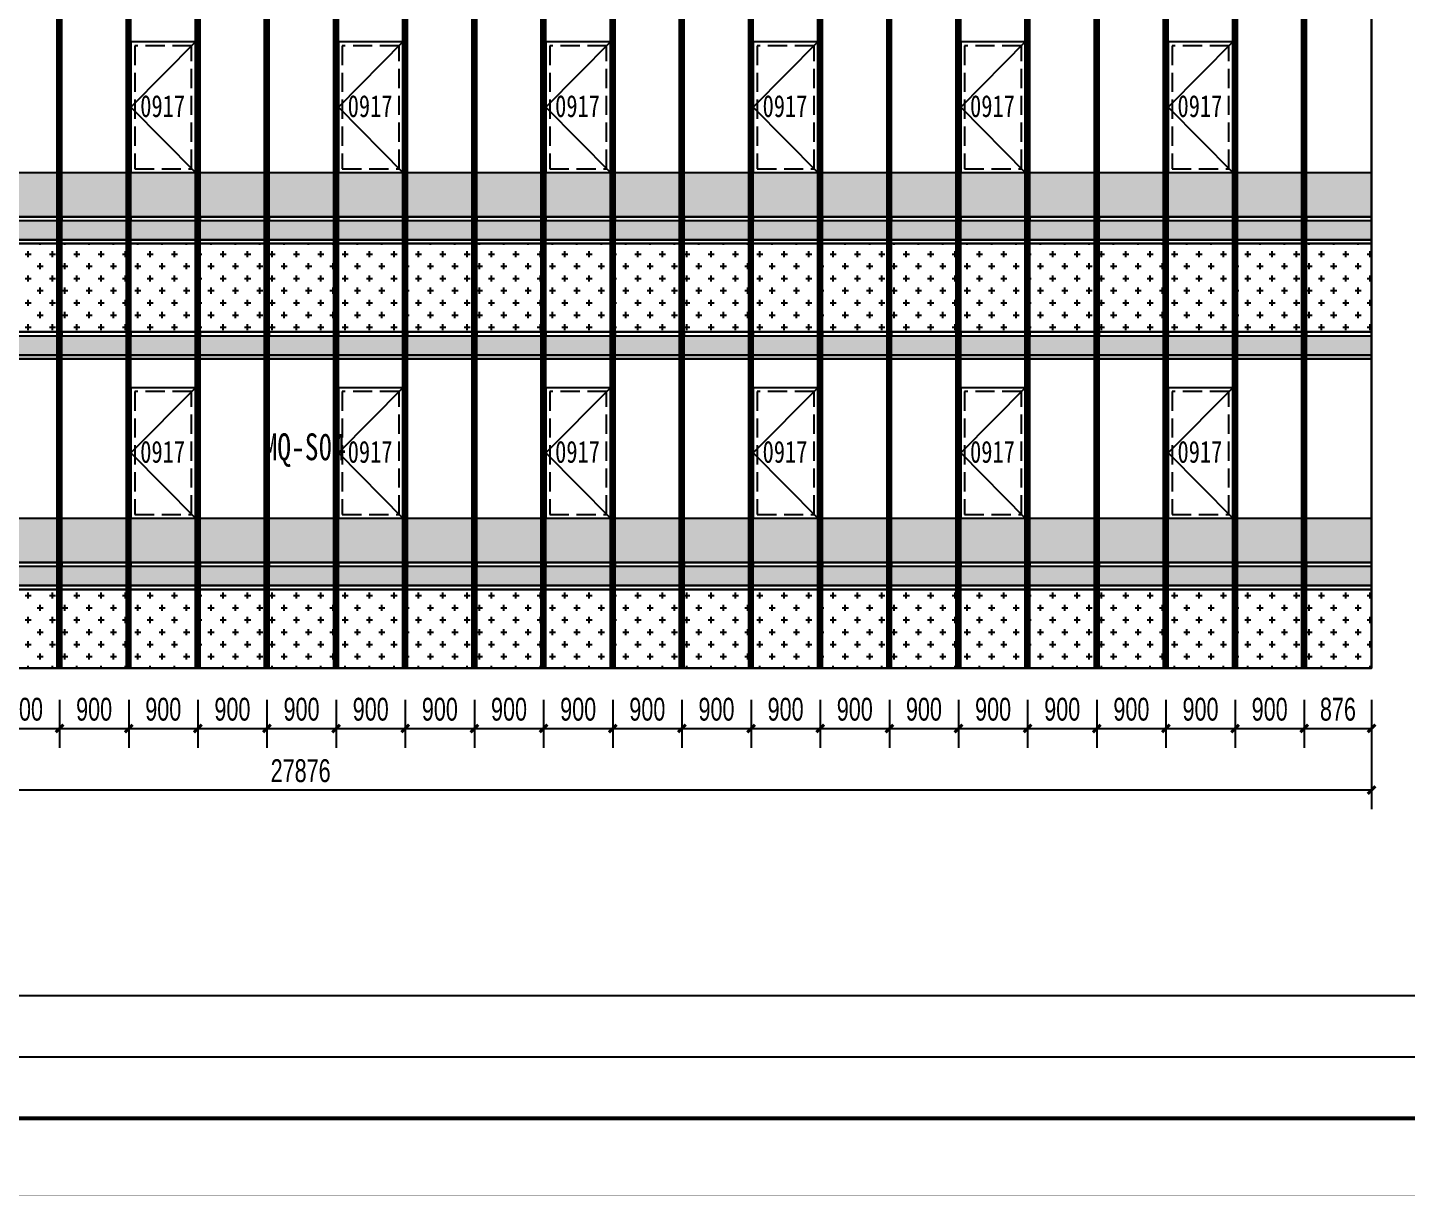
# Model space of a CAD drawing. Extents: x -483182 to 812890, y -390528 to -214858.
# Drawn here: x -191442 to -173496, y -353794 to -338594 of the extents above; entities that cross this region are included whole.
import ezdxf

# ---------------------------------------------------------------- set-up
doc = ezdxf.new("R2010")
doc.units = 0
doc.header["$LTSCALE"] = 1000
doc.header["$MEASUREMENT"] = 0
doc.linetypes.add('DASH', pattern=[0.35, 0.25, -0.1])
for name, color, linetype in [('01-标注_尺寸', 124, 'Continuous'), ('01-标注_符号', 200, 'Continuous'), ('05-填充_156', 156, 'Continuous'), ('05-填充_168', 168, 'Continuous'), ('05-填充_18', 18, 'Continuous'), ('05-填充_天正', 14, 'Continuous'), ('A-0-图名图例', 2, 'Continuous'), ('A-C_幕墙龙骨', 133, 'Continuous'), ('A-C_窗', 140, 'Continuous')]:
    doc.layers.add(name, color=color, linetype=linetype)
doc.layers.add('04-不打印_辅助线', color=165, linetype='Continuous', plot=False)
doc.styles.add('_TCH_DIM_T3', font='ros.shx', dxfattribs={"width": 0.705882, "bigfont": 'jd.shx'})
doc.styles.get("Standard").update_dxf_attribs({"font": 'STXIHEI_0.TTF', "width": 0.75})
doc.dimstyles.new('_TCH_ARCH&&100', dxfattribs={"dimtxt": 297.5, "dimasz": 100, "dimexe": 250, "dimexo": 300, "dimgap": 100, "dimtad": 1, "dimdec": 0, "dimzin": 0, "dimdsep": 46, "dimtxsty": '_TCH_DIM_T3', "dimblk": 'ARCHTICK', "dimcen": 0.09, "dimclrt": 7, "dimazin": 2, "dimtfac": 1, "dimtdec": 0, "dimtix": 1, "dimtmove": 2, "dimatfit": 3, "dimfxl": 0, "dimtolj": 1, "dimtzin": 0, "dimarcsym": 0})
pattern_1 = [(0, (-32249, 317429.43), (158.75, 158.75), [79.375, -238.125]), (90, (-32209.32, 317389.74), (-158.75, 158.75), [79.375, -238.125])]
pattern_2 = [(0, (-32243, 317429.43), (158.75, 158.75), [79.375, -238.125]), (90, (-32203.32, 317389.74), (-158.75, 158.75), [79.375, -238.125])]

# ---------------------------------------------------------------- blocks, each defined once
blk = doc.blocks.new('*U396')
at = {"layer": '05-填充_156'}
h = blk.add_hatch(dxfattribs=at)
h.set_pattern_fill('CROSS', color=136, scale=100)
h.set_pattern_definition(pattern_1)
h.paths.add_polyline_path([(0, 5375), (840, 5375), (840, 4225), (0, 4225)])
h = blk.add_hatch(dxfattribs=at)
h.set_pattern_fill('CROSS', color=136, scale=100)
h.set_pattern_definition(pattern_1)
h.paths.add_polyline_path([(0, 875), (840, 875), (840, -150), (0, -150)])
at = {"layer": '05-填充_168'}
h = blk.add_hatch(color=256, dxfattribs=at)
h.dxf.hatch_style = 1
h.paths.add_polyline_path([(0, 5675), (840, 5675), (840, 5425), (0, 5425)])
h = blk.add_hatch(color=256, dxfattribs=at)
h.dxf.hatch_style = 1
h.paths.add_polyline_path([(0, 4175), (840, 4175), (840, 3925), (0, 3925)])
h = blk.add_hatch(color=256, dxfattribs=at)
h.dxf.hatch_style = 1
h.paths.add_polyline_path([(0, 1175), (840, 1175), (840, 925), (0, 925)])
for points in [[(0, 6300), (840, 6300)], [(0, 5725), (840, 5725)], [(0, 5675), (840, 5675)], [(0, 5675), (840, 5675)], [(0, 5425), (840, 5425)], [(0, 5375), (840, 5375)], [(0, 4225), (840, 4225)], [(0, 4175), (840, 4175)], [(0, 3925), (840, 3925)], [(0, 3875), (840, 3875)], [(0, 1800), (840, 1800)], [(0, 1225), (840, 1225)], [(0, 1175), (840, 1175)], [(0, 925), (840, 925)], [(0, 875), (840, 875)]]:
    blk.add_lwpolyline(points)
for points in [[(0, 5675), (840, 5675), (840, 5725), (0, 5725)], [(0, 5675), (840, 5675), (840, 5425), (0, 5425)], [(840, 5375), (0, 5375), (0, 5425), (840, 5425)], [(0, 5375), (840, 5375), (840, 4225), (0, 4225)], [(0, 4175), (840, 4175), (840, 4225), (0, 4225)], [(0, 4175), (840, 4175), (840, 3925), (0, 3925)], [(840, 3875), (0, 3875), (0, 3925), (840, 3925)], [(0, 1175), (840, 1175), (840, 1225), (0, 1225)], [(0, 1175), (840, 1175), (840, 925), (0, 925)], [(840, 875), (0, 875), (0, 925), (840, 925)], [(0, 875), (840, 875), (840, -150), (0, -150)]]:
    blk.add_lwpolyline(points, close=True)
blk = doc.blocks.new('*U121')
at = {"layer": 'A-C_窗'}
blk.add_blockref('*U396', (-420, -3150), dxfattribs=at)
blk = doc.blocks.new('*U122')
at = {"layer": 'A-C_窗', "color": 0, "linetype": 'ByBlock', "lineweight": -2, "transparency": 16777216}
for p in [(9000, 0), (9900, 0), (10800, 0), (11700, 0), (12600, 0), (13500, 0), (14400, 0), (15300, 0), (16200, 0), (17100, 0), (18000, 0), (18900, 0), (19800, 0), (20700, 0), (21600, 0), (22500, 0), (23400, 0), (24300, 0), (25200, 0)]:
    blk.add_blockref('*U121', p, dxfattribs=at)
blk = doc.blocks.new('*U400')
at = {"layer": '05-填充_156'}
h = blk.add_hatch(dxfattribs=at)
h.set_pattern_fill('CROSS', color=136, scale=100)
h.set_pattern_definition(pattern_2)
h.paths.add_polyline_path([(0, 5375), (846, 5375), (846, 4225), (0, 4225)])
h = blk.add_hatch(dxfattribs=at)
h.set_pattern_fill('CROSS', color=136, scale=100)
h.set_pattern_definition(pattern_2)
h.paths.add_polyline_path([(0, 875), (846, 875), (846, -150), (0, -150)])
at = {"layer": '05-填充_168'}
h = blk.add_hatch(color=256, dxfattribs=at)
h.dxf.hatch_style = 1
h.paths.add_polyline_path([(0, 5675), (846, 5675), (846, 5425), (0, 5425)])
h = blk.add_hatch(color=256, dxfattribs=at)
h.dxf.hatch_style = 1
h.paths.add_polyline_path([(0, 4175), (846, 4175), (846, 3925), (0, 3925)])
h = blk.add_hatch(color=256, dxfattribs=at)
h.dxf.hatch_style = 1
h.paths.add_polyline_path([(0, 1175), (846, 1175), (846, 925), (0, 925)])
for points in [[(0, 6300), (846, 6300)], [(0, 5725), (846, 5725)], [(0, 5675), (846, 5675)], [(0, 5675), (846, 5675)], [(0, 5425), (846, 5425)], [(0, 5375), (846, 5375)], [(0, 4225), (846, 4225)], [(0, 4175), (846, 4175)], [(0, 3925), (846, 3925)], [(0, 3875), (846, 3875)], [(0, 1800), (846, 1800)], [(0, 1225), (846, 1225)], [(0, 1175), (846, 1175)], [(0, 925), (846, 925)], [(0, 875), (846, 875)]]:
    blk.add_lwpolyline(points)
for points in [[(0, 5675), (846, 5675), (846, 5725), (0, 5725)], [(0, 5675), (846, 5675), (846, 5425), (0, 5425)], [(846, 5375), (0, 5375), (0, 5425), (846, 5425)], [(0, 5375), (846, 5375), (846, 4225), (0, 4225)], [(0, 4175), (846, 4175), (846, 4225), (0, 4225)], [(0, 4175), (846, 4175), (846, 3925), (0, 3925)], [(846, 3875), (0, 3875), (0, 3925), (846, 3925)], [(0, 1175), (846, 1175), (846, 1225), (0, 1225)], [(0, 1175), (846, 1175), (846, 925), (0, 925)], [(846, 875), (0, 875), (0, 925), (846, 925)], [(0, 875), (846, 875), (846, -150), (0, -150)]]:
    blk.add_lwpolyline(points, close=True)
blk = doc.blocks.new('*U722')
blk.add_lwpolyline([(0, 0), (840, 0), (840, 1700), (0, 1700)], close=True)
blk.add_lwpolyline([(840, 1700), (0, 850), (840, 0)])
at = {"linetype": 'DASH'}
blk.add_lwpolyline([(50, 50), (790, 50), (790, 1650), (50, 1650)], close=True, dxfattribs=at)
at = {"layer": '04-不打印_辅助线', "width": 0.75}
blk.add_text('0917', height=285.4, dxfattribs=at).set_placement((121, 723))
blk = doc.blocks.new('lkjgliutg')
at = {"layer": '05-填充_18', "const_width": 60}
for points in [[(25200, -150), (25200, 12356)], [(26100, -150), (26100, 12404)], [(27000, -150), (27000, 12453)], [(22500, -150), (22500, 12211)], [(23400, -150), (23400, 12259)], [(24300, -150), (24300, 12308)], [(18900, -150), (18900, 12017)], [(19800, -150), (19800, 12065)], [(20700, -150), (20700, 12114)], [(21600, -150), (21600, 12162)], [(15300, -150), (15300, 11823)], [(16200, -150), (16200, 11872)], [(17100, -150), (17100, 11920)], [(18000, -150), (18000, 11969)], [(12600, -150), (12600, 11678)], [(13500, -150), (13500, 11726)], [(14400, -150), (14400, 11775)], [(10800, -150), (10800, 11581)], [(11700, -150), (11700, 11630)]]:
    blk.add_lwpolyline(points, dxfattribs=at)
at = {"layer": 'A-C_幕墙龙骨'}
for points in [[(26070, -150), (26070, 12403)], [(26130, -150), (26130, 12406)], [(26970, -150), (26970, 12451)], [(27030, -150), (27030, 12454)], [(22470, -150), (22470, 12209)], [(22530, -150), (22530, 12212)], [(23370, -150), (23370, 12258)], [(23430, -150), (23430, 12261)], [(24270, -150), (24270, 12306)], [(24330, -150), (24330, 12309)], [(25170, -150), (25170, 12354)], [(25230, -150), (25230, 12358)], [(19770, -150), (19770, 12064)], [(19830, -150), (19830, 12067)], [(20670, -150), (20670, 12112)], [(20730, -150), (20730, 12115)], [(21570, -150), (21570, 12161)], [(21630, -150), (21630, 12164)], [(16170, -150), (16170, 11870)], [(16230, -150), (16230, 11873)], [(17070, -150), (17070, 11919)], [(17130, -150), (17130, 11922)], [(17970, -150), (17970, 11967)], [(18030, -150), (18030, 11970)], [(18870, -150), (18870, 12015)], [(18930, -150), (18930, 12019)], [(12570, -150), (12570, 11676)], [(12630, -150), (12630, 11680)], [(13470, -150), (13470, 11725)], [(13530, -150), (13530, 11728)], [(14370, -150), (14370, 11773)], [(14430, -150), (14430, 11776)], [(15270, -150), (15270, 11822)], [(15330, -150), (15330, 11825)], [(10770, -150), (10770, 11580)], [(10830, -150), (10830, 11583)], [(11670, -150), (11670, 11628)], [(11730, -150), (11730, 11631)]]:
    blk.add_lwpolyline(points, dxfattribs=at)
at = {"layer": 'A-C_窗'}
blk.add_lwpolyline([(27876, 12500), (0, 11000), (0, -150), (27876, -150)], close=True, dxfattribs=at)
for name, p in [('*U722', (11730, 6300)), ('*U722', (14430, 6300)), ('*U722', (17130, 6300)), ('*U722', (19830, 6300)), ('*U722', (22530, 6300)), ('*U722', (25230, 6300)), ('*U122', (1350, 3150)), ('*U400', (27030, 0)), ('*U722', (11730, 1800)), ('*U722', (14430, 1800)), ('*U722', (17130, 1800)), ('*U722', (19830, 1800)), ('*U722', (22530, 1800)), ('*U722', (25230, 1800))]:
    blk.add_blockref(name, p, dxfattribs=at)
blk = doc.blocks.new('图框-A1')
for points, const_width in [([(0, 0), (841, 0), (841, 594), (0, 594)], 0.05), ([(766, 584), (25, 584), (25, 10), (766, 10)], 0.5)]:
    blk.add_lwpolyline(points, close=True, dxfattribs=dict(const_width=const_width))
blk = doc.blocks.new('_ArchTick')
at = {"color": 0, "linetype": 'ByBlock', "const_width": 0.4}
blk.add_lwpolyline([(-0.5, -0.5), (0.5, 0.5)], dxfattribs=at)
blk = doc.blocks.new('*D1239')
at = {"layer": '01-标注_尺寸', "color": 0, "lineweight": -2, "transparency": 16777216}
for p, q in [((-174826, -347346), (-174826, -347967)), ((-173950, -347346), (-173950, -347967)), ((-174826, -347717), (-173950, -347717))]:
    blk.add_line(p, q, dxfattribs=at)
at = {"layer": 'Defpoints', "color": 0, "transparency": 16777216}
for p in [(-174826, -347046), (-173950, -347046), (-173950, -347717)]:
    blk.add_point(p, dxfattribs=at)
at = {"layer": '01-标注_尺寸', "color": 0, "lineweight": -2, "transparency": 16777216, "xscale": 100, "yscale": 100, "zscale": 100, "rotation": 180}
blk.add_blockref('_ArchTick', (-174826, -347717), dxfattribs=at)
at = {"layer": '01-标注_尺寸', "color": 0, "lineweight": -2, "transparency": 16777216, "xscale": 100, "yscale": 100, "zscale": 100}
blk.add_blockref('_ArchTick', (-173950, -347717), dxfattribs=at)
at = {"layer": '01-标注_尺寸', "color": 7, "transparency": 16777216, "insert": (-174388, -347468), "char_height": 297.5, "attachment_point": 5, "style": '_TCH_DIM_T3'}
blk.add_mtext('\\A1;876', dxfattribs=at)
blk = doc.blocks.new('*D1240')
at = {"layer": '01-标注_尺寸', "color": 0, "lineweight": -2, "transparency": 16777216}
for p, q in [((-175726, -347346), (-175726, -347967)), ((-174826, -347346), (-174826, -347967)), ((-175726, -347717), (-174826, -347717))]:
    blk.add_line(p, q, dxfattribs=at)
at = {"layer": 'Defpoints', "color": 0, "transparency": 16777216}
for p in [(-175726, -347046), (-174826, -347046), (-174826, -347717)]:
    blk.add_point(p, dxfattribs=at)
at = {"layer": '01-标注_尺寸', "color": 0, "lineweight": -2, "transparency": 16777216, "xscale": 100, "yscale": 100, "zscale": 100, "rotation": 180}
blk.add_blockref('_ArchTick', (-175726, -347717), dxfattribs=at)
at = {"layer": '01-标注_尺寸', "color": 0, "lineweight": -2, "transparency": 16777216, "xscale": 100, "yscale": 100, "zscale": 100}
blk.add_blockref('_ArchTick', (-174826, -347717), dxfattribs=at)
at = {"layer": '01-标注_尺寸', "color": 7, "transparency": 16777216, "insert": (-175276, -347468), "char_height": 297.5, "attachment_point": 5, "style": '_TCH_DIM_T3'}
blk.add_mtext('\\A1;900', dxfattribs=at)
blk = doc.blocks.new('*D1241')
at = {"layer": '01-标注_尺寸', "color": 0, "lineweight": -2, "transparency": 16777216}
for p, q in [((-176626, -347346), (-176626, -347967)), ((-175726, -347346), (-175726, -347967)), ((-176626, -347717), (-175726, -347717))]:
    blk.add_line(p, q, dxfattribs=at)
at = {"layer": 'Defpoints', "color": 0, "transparency": 16777216}
for p in [(-176626, -347046), (-175726, -347046), (-175726, -347717)]:
    blk.add_point(p, dxfattribs=at)
at = {"layer": '01-标注_尺寸', "color": 0, "lineweight": -2, "transparency": 16777216, "xscale": 100, "yscale": 100, "zscale": 100, "rotation": 180}
blk.add_blockref('_ArchTick', (-176626, -347717), dxfattribs=at)
at = {"layer": '01-标注_尺寸', "color": 0, "lineweight": -2, "transparency": 16777216, "xscale": 100, "yscale": 100, "zscale": 100}
blk.add_blockref('_ArchTick', (-175726, -347717), dxfattribs=at)
at = {"layer": '01-标注_尺寸', "color": 7, "transparency": 16777216, "insert": (-176176, -347468), "char_height": 297.5, "attachment_point": 5, "style": '_TCH_DIM_T3'}
blk.add_mtext('\\A1;900', dxfattribs=at)
blk = doc.blocks.new('*D1242')
at = {"layer": '01-标注_尺寸', "color": 0, "lineweight": -2, "transparency": 16777216}
for p, q in [((-177526, -347346), (-177526, -347967)), ((-176626, -347346), (-176626, -347967)), ((-177526, -347717), (-176626, -347717))]:
    blk.add_line(p, q, dxfattribs=at)
at = {"layer": 'Defpoints', "color": 0, "transparency": 16777216}
for p in [(-177526, -347046), (-176626, -347046), (-176626, -347717)]:
    blk.add_point(p, dxfattribs=at)
at = {"layer": '01-标注_尺寸', "color": 0, "lineweight": -2, "transparency": 16777216, "xscale": 100, "yscale": 100, "zscale": 100, "rotation": 180}
blk.add_blockref('_ArchTick', (-177526, -347717), dxfattribs=at)
at = {"layer": '01-标注_尺寸', "color": 0, "lineweight": -2, "transparency": 16777216, "xscale": 100, "yscale": 100, "zscale": 100}
blk.add_blockref('_ArchTick', (-176626, -347717), dxfattribs=at)
at = {"layer": '01-标注_尺寸', "color": 7, "transparency": 16777216, "insert": (-177076, -347468), "char_height": 297.5, "attachment_point": 5, "style": '_TCH_DIM_T3'}
blk.add_mtext('\\A1;900', dxfattribs=at)
blk = doc.blocks.new('*D1243')
at = {"layer": '01-标注_尺寸', "color": 0, "lineweight": -2, "transparency": 16777216}
for p, q in [((-178426, -347346), (-178426, -347967)), ((-177526, -347346), (-177526, -347967)), ((-178426, -347717), (-177526, -347717))]:
    blk.add_line(p, q, dxfattribs=at)
at = {"layer": 'Defpoints', "color": 0, "transparency": 16777216}
for p in [(-178426, -347046), (-177526, -347046), (-177526, -347717)]:
    blk.add_point(p, dxfattribs=at)
at = {"layer": '01-标注_尺寸', "color": 0, "lineweight": -2, "transparency": 16777216, "xscale": 100, "yscale": 100, "zscale": 100, "rotation": 180}
blk.add_blockref('_ArchTick', (-178426, -347717), dxfattribs=at)
at = {"layer": '01-标注_尺寸', "color": 0, "lineweight": -2, "transparency": 16777216, "xscale": 100, "yscale": 100, "zscale": 100}
blk.add_blockref('_ArchTick', (-177526, -347717), dxfattribs=at)
at = {"layer": '01-标注_尺寸', "color": 7, "transparency": 16777216, "insert": (-177976, -347468), "char_height": 297.5, "attachment_point": 5, "style": '_TCH_DIM_T3'}
blk.add_mtext('\\A1;900', dxfattribs=at)
blk = doc.blocks.new('*D1244')
at = {"layer": '01-标注_尺寸', "color": 0, "lineweight": -2, "transparency": 16777216}
for p, q in [((-179326, -347346), (-179326, -347967)), ((-178426, -347346), (-178426, -347967)), ((-179326, -347717), (-178426, -347717))]:
    blk.add_line(p, q, dxfattribs=at)
at = {"layer": 'Defpoints', "color": 0, "transparency": 16777216}
for p in [(-179326, -347046), (-178426, -347046), (-178426, -347717)]:
    blk.add_point(p, dxfattribs=at)
at = {"layer": '01-标注_尺寸', "color": 0, "lineweight": -2, "transparency": 16777216, "xscale": 100, "yscale": 100, "zscale": 100, "rotation": 180}
blk.add_blockref('_ArchTick', (-179326, -347717), dxfattribs=at)
at = {"layer": '01-标注_尺寸', "color": 0, "lineweight": -2, "transparency": 16777216, "xscale": 100, "yscale": 100, "zscale": 100}
blk.add_blockref('_ArchTick', (-178426, -347717), dxfattribs=at)
at = {"layer": '01-标注_尺寸', "color": 7, "transparency": 16777216, "insert": (-178876, -347468), "char_height": 297.5, "attachment_point": 5, "style": '_TCH_DIM_T3'}
blk.add_mtext('\\A1;900', dxfattribs=at)
blk = doc.blocks.new('*D1245')
at = {"layer": '01-标注_尺寸', "color": 0, "lineweight": -2, "transparency": 16777216}
for p, q in [((-180226, -347346), (-180226, -347967)), ((-179326, -347346), (-179326, -347967)), ((-180226, -347717), (-179326, -347717))]:
    blk.add_line(p, q, dxfattribs=at)
at = {"layer": 'Defpoints', "color": 0, "transparency": 16777216}
for p in [(-180226, -347046), (-179326, -347046), (-179326, -347717)]:
    blk.add_point(p, dxfattribs=at)
at = {"layer": '01-标注_尺寸', "color": 0, "lineweight": -2, "transparency": 16777216, "xscale": 100, "yscale": 100, "zscale": 100, "rotation": 180}
blk.add_blockref('_ArchTick', (-180226, -347717), dxfattribs=at)
at = {"layer": '01-标注_尺寸', "color": 0, "lineweight": -2, "transparency": 16777216, "xscale": 100, "yscale": 100, "zscale": 100}
blk.add_blockref('_ArchTick', (-179326, -347717), dxfattribs=at)
at = {"layer": '01-标注_尺寸', "color": 7, "transparency": 16777216, "insert": (-179776, -347468), "char_height": 297.5, "attachment_point": 5, "style": '_TCH_DIM_T3'}
blk.add_mtext('\\A1;900', dxfattribs=at)
blk = doc.blocks.new('*D1246')
at = {"layer": '01-标注_尺寸', "color": 0, "lineweight": -2, "transparency": 16777216}
for p, q in [((-181126, -347346), (-181126, -347967)), ((-180226, -347346), (-180226, -347967)), ((-181126, -347717), (-180226, -347717))]:
    blk.add_line(p, q, dxfattribs=at)
at = {"layer": 'Defpoints', "color": 0, "transparency": 16777216}
for p in [(-181126, -347046), (-180226, -347046), (-180226, -347717)]:
    blk.add_point(p, dxfattribs=at)
at = {"layer": '01-标注_尺寸', "color": 0, "lineweight": -2, "transparency": 16777216, "xscale": 100, "yscale": 100, "zscale": 100, "rotation": 180}
blk.add_blockref('_ArchTick', (-181126, -347717), dxfattribs=at)
at = {"layer": '01-标注_尺寸', "color": 0, "lineweight": -2, "transparency": 16777216, "xscale": 100, "yscale": 100, "zscale": 100}
blk.add_blockref('_ArchTick', (-180226, -347717), dxfattribs=at)
at = {"layer": '01-标注_尺寸', "color": 7, "transparency": 16777216, "insert": (-180676, -347468), "char_height": 297.5, "attachment_point": 5, "style": '_TCH_DIM_T3'}
blk.add_mtext('\\A1;900', dxfattribs=at)
blk = doc.blocks.new('*D1247')
at = {"layer": '01-标注_尺寸', "color": 0, "lineweight": -2, "transparency": 16777216}
for p, q in [((-182026, -347346), (-182026, -347967)), ((-181126, -347346), (-181126, -347967)), ((-182026, -347717), (-181126, -347717))]:
    blk.add_line(p, q, dxfattribs=at)
at = {"layer": 'Defpoints', "color": 0, "transparency": 16777216}
for p in [(-182026, -347046), (-181126, -347046), (-181126, -347717)]:
    blk.add_point(p, dxfattribs=at)
at = {"layer": '01-标注_尺寸', "color": 0, "lineweight": -2, "transparency": 16777216, "xscale": 100, "yscale": 100, "zscale": 100, "rotation": 180}
blk.add_blockref('_ArchTick', (-182026, -347717), dxfattribs=at)
at = {"layer": '01-标注_尺寸', "color": 0, "lineweight": -2, "transparency": 16777216, "xscale": 100, "yscale": 100, "zscale": 100}
blk.add_blockref('_ArchTick', (-181126, -347717), dxfattribs=at)
at = {"layer": '01-标注_尺寸', "color": 7, "transparency": 16777216, "insert": (-181576, -347468), "char_height": 297.5, "attachment_point": 5, "style": '_TCH_DIM_T3'}
blk.add_mtext('\\A1;900', dxfattribs=at)
blk = doc.blocks.new('*D1248')
at = {"layer": '01-标注_尺寸', "color": 0, "lineweight": -2, "transparency": 16777216}
for p, q in [((-182926, -347346), (-182926, -347967)), ((-182026, -347346), (-182026, -347967)), ((-182926, -347717), (-182026, -347717))]:
    blk.add_line(p, q, dxfattribs=at)
at = {"layer": 'Defpoints', "color": 0, "transparency": 16777216}
for p in [(-182926, -347046), (-182026, -347046), (-182026, -347717)]:
    blk.add_point(p, dxfattribs=at)
at = {"layer": '01-标注_尺寸', "color": 0, "lineweight": -2, "transparency": 16777216, "xscale": 100, "yscale": 100, "zscale": 100, "rotation": 180}
blk.add_blockref('_ArchTick', (-182926, -347717), dxfattribs=at)
at = {"layer": '01-标注_尺寸', "color": 0, "lineweight": -2, "transparency": 16777216, "xscale": 100, "yscale": 100, "zscale": 100}
blk.add_blockref('_ArchTick', (-182026, -347717), dxfattribs=at)
at = {"layer": '01-标注_尺寸', "color": 7, "transparency": 16777216, "insert": (-182476, -347468), "char_height": 297.5, "attachment_point": 5, "style": '_TCH_DIM_T3'}
blk.add_mtext('\\A1;900', dxfattribs=at)
blk = doc.blocks.new('*D1249')
at = {"layer": '01-标注_尺寸', "color": 0, "lineweight": -2, "transparency": 16777216}
for p, q in [((-183826, -347346), (-183826, -347967)), ((-182926, -347346), (-182926, -347967)), ((-183826, -347717), (-182926, -347717))]:
    blk.add_line(p, q, dxfattribs=at)
at = {"layer": 'Defpoints', "color": 0, "transparency": 16777216}
for p in [(-183826, -347046), (-182926, -347046), (-182926, -347717)]:
    blk.add_point(p, dxfattribs=at)
at = {"layer": '01-标注_尺寸', "color": 0, "lineweight": -2, "transparency": 16777216, "xscale": 100, "yscale": 100, "zscale": 100, "rotation": 180}
blk.add_blockref('_ArchTick', (-183826, -347717), dxfattribs=at)
at = {"layer": '01-标注_尺寸', "color": 0, "lineweight": -2, "transparency": 16777216, "xscale": 100, "yscale": 100, "zscale": 100}
blk.add_blockref('_ArchTick', (-182926, -347717), dxfattribs=at)
at = {"layer": '01-标注_尺寸', "color": 7, "transparency": 16777216, "insert": (-183376, -347468), "char_height": 297.5, "attachment_point": 5, "style": '_TCH_DIM_T3'}
blk.add_mtext('\\A1;900', dxfattribs=at)
blk = doc.blocks.new('*D1250')
at = {"layer": '01-标注_尺寸', "color": 0, "lineweight": -2, "transparency": 16777216}
for p, q in [((-184726, -347346), (-184726, -347967)), ((-183826, -347346), (-183826, -347967)), ((-184726, -347717), (-183826, -347717))]:
    blk.add_line(p, q, dxfattribs=at)
at = {"layer": 'Defpoints', "color": 0, "transparency": 16777216}
for p in [(-184726, -347046), (-183826, -347046), (-183826, -347717)]:
    blk.add_point(p, dxfattribs=at)
at = {"layer": '01-标注_尺寸', "color": 0, "lineweight": -2, "transparency": 16777216, "xscale": 100, "yscale": 100, "zscale": 100, "rotation": 180}
blk.add_blockref('_ArchTick', (-184726, -347717), dxfattribs=at)
at = {"layer": '01-标注_尺寸', "color": 0, "lineweight": -2, "transparency": 16777216, "xscale": 100, "yscale": 100, "zscale": 100}
blk.add_blockref('_ArchTick', (-183826, -347717), dxfattribs=at)
at = {"layer": '01-标注_尺寸', "color": 7, "transparency": 16777216, "insert": (-184276, -347468), "char_height": 297.5, "attachment_point": 5, "style": '_TCH_DIM_T3'}
blk.add_mtext('\\A1;900', dxfattribs=at)
blk = doc.blocks.new('*D1251')
at = {"layer": '01-标注_尺寸', "color": 0, "lineweight": -2, "transparency": 16777216}
for p, q in [((-185626, -347346), (-185626, -347967)), ((-184726, -347346), (-184726, -347967)), ((-185626, -347717), (-184726, -347717))]:
    blk.add_line(p, q, dxfattribs=at)
at = {"layer": 'Defpoints', "color": 0, "transparency": 16777216}
for p in [(-185626, -347046), (-184726, -347046), (-184726, -347717)]:
    blk.add_point(p, dxfattribs=at)
at = {"layer": '01-标注_尺寸', "color": 0, "lineweight": -2, "transparency": 16777216, "xscale": 100, "yscale": 100, "zscale": 100, "rotation": 180}
blk.add_blockref('_ArchTick', (-185626, -347717), dxfattribs=at)
at = {"layer": '01-标注_尺寸', "color": 0, "lineweight": -2, "transparency": 16777216, "xscale": 100, "yscale": 100, "zscale": 100}
blk.add_blockref('_ArchTick', (-184726, -347717), dxfattribs=at)
at = {"layer": '01-标注_尺寸', "color": 7, "transparency": 16777216, "insert": (-185176, -347468), "char_height": 297.5, "attachment_point": 5, "style": '_TCH_DIM_T3'}
blk.add_mtext('\\A1;900', dxfattribs=at)
blk = doc.blocks.new('*D1252')
at = {"layer": '01-标注_尺寸', "color": 0, "lineweight": -2, "transparency": 16777216}
for p, q in [((-186526, -347346), (-186526, -347967)), ((-185626, -347346), (-185626, -347967)), ((-186526, -347717), (-185626, -347717))]:
    blk.add_line(p, q, dxfattribs=at)
at = {"layer": 'Defpoints', "color": 0, "transparency": 16777216}
for p in [(-186526, -347046), (-185626, -347046), (-185626, -347717)]:
    blk.add_point(p, dxfattribs=at)
at = {"layer": '01-标注_尺寸', "color": 0, "lineweight": -2, "transparency": 16777216, "xscale": 100, "yscale": 100, "zscale": 100, "rotation": 180}
blk.add_blockref('_ArchTick', (-186526, -347717), dxfattribs=at)
at = {"layer": '01-标注_尺寸', "color": 0, "lineweight": -2, "transparency": 16777216, "xscale": 100, "yscale": 100, "zscale": 100}
blk.add_blockref('_ArchTick', (-185626, -347717), dxfattribs=at)
at = {"layer": '01-标注_尺寸', "color": 7, "transparency": 16777216, "insert": (-186076, -347468), "char_height": 297.5, "attachment_point": 5, "style": '_TCH_DIM_T3'}
blk.add_mtext('\\A1;900', dxfattribs=at)
blk = doc.blocks.new('*D1253')
at = {"layer": '01-标注_尺寸', "color": 0, "lineweight": -2, "transparency": 16777216}
for p, q in [((-187426, -347346), (-187426, -347967)), ((-186526, -347346), (-186526, -347967)), ((-187426, -347717), (-186526, -347717))]:
    blk.add_line(p, q, dxfattribs=at)
at = {"layer": 'Defpoints', "color": 0, "transparency": 16777216}
for p in [(-187426, -347046), (-186526, -347046), (-186526, -347717)]:
    blk.add_point(p, dxfattribs=at)
at = {"layer": '01-标注_尺寸', "color": 0, "lineweight": -2, "transparency": 16777216, "xscale": 100, "yscale": 100, "zscale": 100, "rotation": 180}
blk.add_blockref('_ArchTick', (-187426, -347717), dxfattribs=at)
at = {"layer": '01-标注_尺寸', "color": 0, "lineweight": -2, "transparency": 16777216, "xscale": 100, "yscale": 100, "zscale": 100}
blk.add_blockref('_ArchTick', (-186526, -347717), dxfattribs=at)
at = {"layer": '01-标注_尺寸', "color": 7, "transparency": 16777216, "insert": (-186976, -347468), "char_height": 297.5, "attachment_point": 5, "style": '_TCH_DIM_T3'}
blk.add_mtext('\\A1;900', dxfattribs=at)
blk = doc.blocks.new('*D1254')
at = {"layer": '01-标注_尺寸', "color": 0, "lineweight": -2, "transparency": 16777216}
for p, q in [((-188326, -347346), (-188326, -347967)), ((-187426, -347346), (-187426, -347967)), ((-188326, -347717), (-187426, -347717))]:
    blk.add_line(p, q, dxfattribs=at)
at = {"layer": 'Defpoints', "color": 0, "transparency": 16777216}
for p in [(-188326, -347046), (-187426, -347046), (-187426, -347717)]:
    blk.add_point(p, dxfattribs=at)
at = {"layer": '01-标注_尺寸', "color": 0, "lineweight": -2, "transparency": 16777216, "xscale": 100, "yscale": 100, "zscale": 100, "rotation": 180}
blk.add_blockref('_ArchTick', (-188326, -347717), dxfattribs=at)
at = {"layer": '01-标注_尺寸', "color": 0, "lineweight": -2, "transparency": 16777216, "xscale": 100, "yscale": 100, "zscale": 100}
blk.add_blockref('_ArchTick', (-187426, -347717), dxfattribs=at)
at = {"layer": '01-标注_尺寸', "color": 7, "transparency": 16777216, "insert": (-187876, -347468), "char_height": 297.5, "attachment_point": 5, "style": '_TCH_DIM_T3'}
blk.add_mtext('\\A1;900', dxfattribs=at)
blk = doc.blocks.new('*D1255')
at = {"layer": '01-标注_尺寸', "color": 0, "lineweight": -2, "transparency": 16777216}
for p, q in [((-189226, -347346), (-189226, -347967)), ((-188326, -347346), (-188326, -347967)), ((-189226, -347717), (-188326, -347717))]:
    blk.add_line(p, q, dxfattribs=at)
at = {"layer": 'Defpoints', "color": 0, "transparency": 16777216}
for p in [(-189226, -347046), (-188326, -347046), (-188326, -347717)]:
    blk.add_point(p, dxfattribs=at)
at = {"layer": '01-标注_尺寸', "color": 0, "lineweight": -2, "transparency": 16777216, "xscale": 100, "yscale": 100, "zscale": 100, "rotation": 180}
blk.add_blockref('_ArchTick', (-189226, -347717), dxfattribs=at)
at = {"layer": '01-标注_尺寸', "color": 0, "lineweight": -2, "transparency": 16777216, "xscale": 100, "yscale": 100, "zscale": 100}
blk.add_blockref('_ArchTick', (-188326, -347717), dxfattribs=at)
at = {"layer": '01-标注_尺寸', "color": 7, "transparency": 16777216, "insert": (-188776, -347468), "char_height": 297.5, "attachment_point": 5, "style": '_TCH_DIM_T3'}
blk.add_mtext('\\A1;900', dxfattribs=at)
blk = doc.blocks.new('*D1256')
at = {"layer": '01-标注_尺寸', "color": 0, "lineweight": -2, "transparency": 16777216}
for p, q in [((-190126, -347346), (-190126, -347967)), ((-189226, -347346), (-189226, -347967)), ((-190126, -347717), (-189226, -347717))]:
    blk.add_line(p, q, dxfattribs=at)
at = {"layer": 'Defpoints', "color": 0, "transparency": 16777216}
for p in [(-190126, -347046), (-189226, -347046), (-189226, -347717)]:
    blk.add_point(p, dxfattribs=at)
at = {"layer": '01-标注_尺寸', "color": 0, "lineweight": -2, "transparency": 16777216, "xscale": 100, "yscale": 100, "zscale": 100, "rotation": 180}
blk.add_blockref('_ArchTick', (-190126, -347717), dxfattribs=at)
at = {"layer": '01-标注_尺寸', "color": 0, "lineweight": -2, "transparency": 16777216, "xscale": 100, "yscale": 100, "zscale": 100}
blk.add_blockref('_ArchTick', (-189226, -347717), dxfattribs=at)
at = {"layer": '01-标注_尺寸', "color": 7, "transparency": 16777216, "insert": (-189676, -347468), "char_height": 297.5, "attachment_point": 5, "style": '_TCH_DIM_T3'}
blk.add_mtext('\\A1;900', dxfattribs=at)
blk = doc.blocks.new('*D1257')
at = {"layer": '01-标注_尺寸', "color": 0, "lineweight": -2, "transparency": 16777216}
for p, q in [((-191026, -347346), (-191026, -347967)), ((-190126, -347346), (-190126, -347967)), ((-191026, -347717), (-190126, -347717))]:
    blk.add_line(p, q, dxfattribs=at)
at = {"layer": 'Defpoints', "color": 0, "transparency": 16777216}
for p in [(-191026, -347046), (-190126, -347046), (-190126, -347717)]:
    blk.add_point(p, dxfattribs=at)
at = {"layer": '01-标注_尺寸', "color": 0, "lineweight": -2, "transparency": 16777216, "xscale": 100, "yscale": 100, "zscale": 100, "rotation": 180}
blk.add_blockref('_ArchTick', (-191026, -347717), dxfattribs=at)
at = {"layer": '01-标注_尺寸', "color": 0, "lineweight": -2, "transparency": 16777216, "xscale": 100, "yscale": 100, "zscale": 100}
blk.add_blockref('_ArchTick', (-190126, -347717), dxfattribs=at)
at = {"layer": '01-标注_尺寸', "color": 7, "transparency": 16777216, "insert": (-190576, -347468), "char_height": 297.5, "attachment_point": 5, "style": '_TCH_DIM_T3'}
blk.add_mtext('\\A1;900', dxfattribs=at)
blk = doc.blocks.new('*D1258')
at = {"layer": '01-标注_尺寸', "color": 0, "lineweight": -2, "transparency": 16777216}
for p, q in [((-191926, -347346), (-191926, -347967)), ((-191026, -347346), (-191026, -347967)), ((-191926, -347717), (-191026, -347717))]:
    blk.add_line(p, q, dxfattribs=at)
at = {"layer": 'Defpoints', "color": 0, "transparency": 16777216}
for p in [(-191926, -347046), (-191026, -347046), (-191026, -347717)]:
    blk.add_point(p, dxfattribs=at)
at = {"layer": '01-标注_尺寸', "color": 0, "lineweight": -2, "transparency": 16777216, "xscale": 100, "yscale": 100, "zscale": 100, "rotation": 180}
blk.add_blockref('_ArchTick', (-191926, -347717), dxfattribs=at)
at = {"layer": '01-标注_尺寸', "color": 0, "lineweight": -2, "transparency": 16777216, "xscale": 100, "yscale": 100, "zscale": 100}
blk.add_blockref('_ArchTick', (-191026, -347717), dxfattribs=at)
at = {"layer": '01-标注_尺寸', "color": 7, "transparency": 16777216, "insert": (-191476, -347468), "char_height": 297.5, "attachment_point": 5, "style": '_TCH_DIM_T3'}
blk.add_mtext('\\A1;900', dxfattribs=at)
blk = doc.blocks.new('*D1270')
at = {"layer": '01-标注_尺寸', "color": 0, "lineweight": -2, "transparency": 16777216}
for p, q in [((-201826, -347646), (-201826, -348767)), ((-173950, -347646), (-173950, -348767)), ((-201826, -348517), (-173950, -348517))]:
    blk.add_line(p, q, dxfattribs=at)
at = {"layer": 'Defpoints', "color": 0, "transparency": 16777216}
for p in [(-201826, -347346), (-173950, -347346), (-173950, -348517)]:
    blk.add_point(p, dxfattribs=at)
at = {"layer": '01-标注_尺寸', "color": 0, "lineweight": -2, "transparency": 16777216, "xscale": 100, "yscale": 100, "zscale": 100, "rotation": 180}
blk.add_blockref('_ArchTick', (-201826, -348517), dxfattribs=at)
at = {"layer": '01-标注_尺寸', "color": 0, "lineweight": -2, "transparency": 16777216, "xscale": 100, "yscale": 100, "zscale": 100}
blk.add_blockref('_ArchTick', (-173950, -348517), dxfattribs=at)
at = {"layer": '01-标注_尺寸', "color": 7, "transparency": 16777216, "insert": (-187888, -348268), "char_height": 297.5, "attachment_point": 5, "style": '_TCH_DIM_T3'}
blk.add_mtext('\\A1;27876', dxfattribs=at)

msp = doc.modelspace()

# ---------------------------------------------------------------- hatches: boundary and pattern name
at = {"layer": '05-填充_天正'}
h = msp.add_hatch(dxfattribs=at)
h.set_pattern_fill('AR-CONC', color=256, scale=200)
h.set_pattern_definition([(50, (0, 0), (364.36934, -31.87817), [38.1, -419.1]), (355, (0, 0), (-70.48565, 382.1133), [30.48, -335.28]), (100.451, (30.36, -2.66), (293.885, 350.23338), [32.38, -356.18]), (46.1842, (0, 101.6), (542.1581, -84.08466), [57.15, -628.65]), (96.6356, (45.2, 94.6), (474.8085, 494.8511), [48.57, -534.27]), (351.184, (0, 101.6), (474.8092, 494.8502), [45.72, -502.92]), (21, (50.8, 76.2), (303.22976, -204.53104), [38.1, -419.1]), (326, (50.8, 76.2), (123.60406, 368.37593), [30.48, -335.28]), (71.4514, (76.07, 59.16), (426.83298, 163.8457), [32.38, -356.18]), (37.5, (0, 0), (6.177207, 169.110078), [0, -331.216, 0, -340.36, 0, -336.55]), (7.5, (0, 0), (133.639325, 200.36115), [0, -194.056, 0, -323.596, 0, -128.27]), (327.5, (-113.28, 0), (271.18119, -11.45749), [0, -127, 0, -396.24, 0, -525.78]), (317.5, (-164.08, 0), (296.25836, 50.85298), [0, -165.1, 0, -263.144, 0, -373.38])])
h.paths.add_polyline_path([(-174796.5, -341056.4), (-173950.5, -341056.4), (-173950.5, -340481.4), (-174796.5, -340481.4)])
h.paths.add_polyline_path([(-175696.5, -341056.4), (-174856.5, -341056.4), (-174856.5, -340481.4), (-175696.5, -340481.4)])
h.paths.add_polyline_path([(-176596.5, -341056.4), (-175756.5, -341056.4), (-175756.5, -340481.4), (-176596.5, -340481.4)])
h.paths.add_polyline_path([(-177496.5, -340481.4), (-176656.5, -340481.4), (-176656.5, -341056.4), (-177496.5, -341056.4)])
h.paths.add_polyline_path([(-178396.5, -340481.4), (-177556.5, -340481.4), (-177556.5, -341056.4), (-178396.5, -341056.4)])
h.paths.add_polyline_path([(-179296.5, -340481.4), (-178456.5, -340481.4), (-178456.5, -341056.4), (-179296.5, -341056.4)])
h.paths.add_polyline_path([(-180196.5, -340481.4), (-179356.5, -340481.4), (-179356.5, -341056.4), (-180196.5, -341056.4)])
h.paths.add_polyline_path([(-181096.5, -341056.4), (-180256.5, -341056.4), (-180256.5, -340481.4), (-181096.5, -340481.4)])
h.paths.add_polyline_path([(-181996.5, -341056.4), (-181156.5, -341056.4), (-181156.5, -340481.4), (-181996.5, -340481.4)])
h.paths.add_polyline_path([(-182896.5, -341056.4), (-182056.5, -341056.4), (-182056.5, -340481.4), (-182896.5, -340481.4)])
h.paths.add_polyline_path([(-183796.5, -341056.4), (-182956.5, -341056.4), (-182956.5, -340481.4), (-183796.5, -340481.4)])
h.paths.add_polyline_path([(-184696.5, -341056.4), (-183856.5, -341056.4), (-183856.5, -340481.4), (-184696.5, -340481.4)])
h.paths.add_polyline_path([(-185596.5, -341056.4), (-184756.5, -341056.4), (-184756.5, -340481.4), (-185596.5, -340481.4)])
h.paths.add_polyline_path([(-186496.5, -341056.4), (-185656.5, -341056.4), (-185656.5, -340481.4), (-186496.5, -340481.4)])
h.paths.add_polyline_path([(-187396.5, -341056.4), (-186556.5, -341056.4), (-186556.5, -340481.4), (-187396.5, -340481.4)])
h.paths.add_polyline_path([(-188296.5, -340481.4), (-187456.5, -340481.4), (-187456.5, -341056.4), (-188296.5, -341056.4)])
h.paths.add_polyline_path([(-189196.5, -341056.4), (-188356.5, -341056.4), (-188356.5, -340481.4), (-189196.5, -340481.4)])
h.paths.add_polyline_path([(-190096.5, -341056.4), (-189256.5, -341056.4), (-189256.5, -340481.4), (-190096.5, -340481.4)])
h.paths.add_polyline_path([(-190996.5, -340481.4), (-190156.5, -340481.4), (-190156.5, -341056.4), (-190996.5, -341056.4)])
h.paths.add_polyline_path([(-191896.5, -340481.4), (-191056.5, -340481.4), (-191056.5, -341056.4), (-191896.5, -341056.4)])
h.paths.add_polyline_path([(-192796.5, -340481.4), (-191956.5, -340481.4), (-191956.5, -341056.4), (-192796.5, -341056.4)])
h.paths.add_polyline_path([(-194596.5, -340481.4), (-193756.5, -340481.4), (-193756.5, -341056.4), (-194596.5, -341056.4)])
h.paths.add_polyline_path([(-193696.5, -340481.4), (-192856.5, -340481.4), (-192856.5, -341056.4), (-193696.5, -341056.4)])
h.paths.add_polyline_path([(-195496.5, -340481.4), (-194656.5, -340481.4), (-194656.5, -341056.4), (-195496.5, -341056.4)])
h.paths.add_polyline_path([(-196396.5, -340481.4), (-195556.5, -340481.4), (-195556.5, -341056.4), (-196396.5, -341056.4)])
h.paths.add_polyline_path([(-197296.5, -340481.4), (-196456.5, -340481.4), (-196456.5, -341056.4), (-197296.5, -341056.4)])
h.paths.add_polyline_path([(-198196.5, -340481.4), (-197356.5, -340481.4), (-197356.5, -341056.4), (-198196.5, -341056.4)])
h.paths.add_polyline_path([(-199096.5, -340481.4), (-198256.5, -340481.4), (-198256.5, -341056.4), (-199096.5, -341056.4)])
h.paths.add_polyline_path([(-199996.5, -340481.4), (-199156.5, -340481.4), (-199156.5, -341056.4), (-199996.5, -341056.4)])
h.paths.add_polyline_path([(-200896.5, -340481.4), (-200056.5, -340481.4), (-200056.5, -341056.4), (-200896.5, -341056.4)])
h.paths.add_polyline_path([(-201826.5, -340481.1), (-200956.5, -340481.1), (-200956.5, -341056.1), (-201826.5, -341056.1)])
h = msp.add_hatch(dxfattribs=at)
h.set_pattern_fill('AR-CONC', color=256, scale=200)
h.set_pattern_definition([(50, (2e-07, -4500), (364.36934, -31.87817), [38.1, -419.1]), (355, (2e-07, -4500), (-70.48565, 382.1133), [30.48, -335.28]), (100.451, (30.36, -4502.66), (293.885, 350.23338), [32.38, -356.18]), (46.1842, (2e-07, -4398.4), (542.1581, -84.08466), [57.15, -628.65]), (96.6356, (45.2, -4405.4), (474.8085, 494.8511), [48.57, -534.27]), (351.184, (2e-07, -4398.4), (474.8092, 494.8502), [45.72, -502.92]), (21, (50.8, -4423.8), (303.22976, -204.53104), [38.1, -419.1]), (326, (50.8, -4423.8), (123.60406, 368.37593), [30.48, -335.28]), (71.4514, (76.07, -4440.84), (426.83298, 163.8457), [32.38, -356.18]), (37.5, (2e-07, -4500), (6.177207, 169.110078), [0, -331.216, 0, -340.36, 0, -336.55]), (7.5, (2e-07, -4500), (133.639325, 200.36115), [0, -194.056, 0, -323.596, 0, -128.27]), (327.5, (-113.28, -4500), (271.18119, -11.45749), [0, -127, 0, -396.24, 0, -525.78]), (317.5, (-164.08, -4500), (296.25836, 50.85298), [0, -165.1, 0, -263.144, 0, -373.38])])
h.paths.add_polyline_path([(-174796.5, -345556.4), (-173950.5, -345556.4), (-173950.5, -344981.4), (-174796.5, -344981.4)])
h.paths.add_polyline_path([(-175696.5, -345556.4), (-174856.5, -345556.4), (-174856.5, -344981.4), (-175696.5, -344981.4)])
h.paths.add_polyline_path([(-176596.5, -345556.4), (-175756.5, -345556.4), (-175756.5, -344981.4), (-176596.5, -344981.4)])
h.paths.add_polyline_path([(-177496.5, -344981.4), (-176656.5, -344981.4), (-176656.5, -345556.4), (-177496.5, -345556.4)])
h.paths.add_polyline_path([(-178396.5, -344981.4), (-177556.5, -344981.4), (-177556.5, -345556.4), (-178396.5, -345556.4)])
h.paths.add_polyline_path([(-179296.5, -344981.4), (-178456.5, -344981.4), (-178456.5, -345556.4), (-179296.5, -345556.4)])
h.paths.add_polyline_path([(-180196.5, -344981.4), (-179356.5, -344981.4), (-179356.5, -345556.4), (-180196.5, -345556.4)])
h.paths.add_polyline_path([(-181096.5, -345556.4), (-180256.5, -345556.4), (-180256.5, -344981.4), (-181096.5, -344981.4)])
h.paths.add_polyline_path([(-181996.5, -345556.4), (-181156.5, -345556.4), (-181156.5, -344981.4), (-181996.5, -344981.4)])
h.paths.add_polyline_path([(-182896.5, -345556.4), (-182056.5, -345556.4), (-182056.5, -344981.4), (-182896.5, -344981.4)])
h.paths.add_polyline_path([(-183796.5, -345556.4), (-182956.5, -345556.4), (-182956.5, -344981.4), (-183796.5, -344981.4)])
h.paths.add_polyline_path([(-184696.5, -345556.4), (-183856.5, -345556.4), (-183856.5, -344981.4), (-184696.5, -344981.4)])
h.paths.add_polyline_path([(-185596.5, -345556.4), (-184756.5, -345556.4), (-184756.5, -344981.4), (-185596.5, -344981.4)])
h.paths.add_polyline_path([(-186496.5, -345556.4), (-185656.5, -345556.4), (-185656.5, -344981.4), (-186496.5, -344981.4)])
h.paths.add_polyline_path([(-187396.5, -345556.4), (-186556.5, -345556.4), (-186556.5, -344981.4), (-187396.5, -344981.4)])
h.paths.add_polyline_path([(-188296.5, -344981.4), (-187456.5, -344981.4), (-187456.5, -345556.4), (-188296.5, -345556.4)])
h.paths.add_polyline_path([(-189196.5, -345556.4), (-188356.5, -345556.4), (-188356.5, -344981.4), (-189196.5, -344981.4)])
h.paths.add_polyline_path([(-190096.5, -345556.4), (-189256.5, -345556.4), (-189256.5, -344981.4), (-190096.5, -344981.4)])
h.paths.add_polyline_path([(-190996.5, -344981.4), (-190156.5, -344981.4), (-190156.5, -345556.4), (-190996.5, -345556.4)])
h.paths.add_polyline_path([(-191896.5, -344981.4), (-191056.5, -344981.4), (-191056.5, -345556.4), (-191896.5, -345556.4)])
h.paths.add_polyline_path([(-192796.5, -344981.4), (-191956.5, -344981.4), (-191956.5, -345556.4), (-192796.5, -345556.4)])
h.paths.add_polyline_path([(-194596.5, -344981.4), (-193756.5, -344981.4), (-193756.5, -345556.4), (-194596.5, -345556.4)])
h.paths.add_polyline_path([(-193696.5, -344981.4), (-192856.5, -344981.4), (-192856.5, -345556.4), (-193696.5, -345556.4)])
h.paths.add_polyline_path([(-195496.5, -344981.4), (-194656.5, -344981.4), (-194656.5, -345556.4), (-195496.5, -345556.4)])
h.paths.add_polyline_path([(-196396.5, -344981.4), (-195556.5, -344981.4), (-195556.5, -345556.4), (-196396.5, -345556.4)])
h.paths.add_polyline_path([(-197296.5, -344981.4), (-196456.5, -344981.4), (-196456.5, -345556.4), (-197296.5, -345556.4)])
h.paths.add_polyline_path([(-198196.5, -344981.4), (-197356.5, -344981.4), (-197356.5, -345556.4), (-198196.5, -345556.4)])
h.paths.add_polyline_path([(-199096.5, -344981.4), (-198256.5, -344981.4), (-198256.5, -345556.4), (-199096.5, -345556.4)])
h.paths.add_polyline_path([(-199996.5, -344981.4), (-199156.5, -344981.4), (-199156.5, -345556.4), (-199996.5, -345556.4)])
h.paths.add_polyline_path([(-200896.5, -344981.4), (-200056.5, -344981.4), (-200056.5, -345556.4), (-200896.5, -345556.4)])
h.paths.add_polyline_path([(-201826.5, -344981.1), (-200956.5, -344981.1), (-200956.5, -345556.1), (-201826.5, -345556.1)])

# ---------------------------------------------------------------- linework, layer by layer
at = {"layer": 'A-0-图名图例'}
for p, q in [((-207380, -351191.9), (-133280, -351191.9)), ((-207380, -351991.9), (-133280, -351991.9)), ((-207380, -352791.9), (-133280, -352791.9))]:
    msp.add_line(p, q, dxfattribs=at)
at = {"layer": 'A-C_窗'}
msp.add_lwpolyline([(-173950.5, -346931.4), (-201826.5, -346931.4), (-201826.5, -335781.1), (-173950.5, -334281.1)], close=True, dxfattribs=at)

# ---------------------------------------------------------------- block references
at = {"xscale": 100, "yscale": 100, "zscale": 100}
msp.add_blockref('图框-A1', (-209880, -353791.9), dxfattribs=at)
at = {"layer": 'A-C_窗'}
msp.add_blockref('lkjgliutg', (-201826.5, -346781.1), dxfattribs=at)

# ---------------------------------------------------------------- texts
at = {"layer": '01-标注_符号', "color": 7, "width": 0.75}
msp.add_text('MQ-S04', height=350, dxfattribs=at).set_placement((-188370, -344225.5))

# ---------------------------------------------------------------- dimensions: what is measured, and where the dimension line sits
at = {"layer": '01-标注_尺寸'}
for p1, p2, distance, picture, middle in [((-191926.5, -347045.9), (-191026.5, -347045.9), -671, '*D1258', (-191476.5, -347468.2)), ((-191026.5, -347045.9), (-190126.5, -347045.9), -671, '*D1257', (-190576.5, -347468.2)), ((-190126.5, -347045.9), (-189226.5, -347045.9), -671, '*D1256', (-189676.5, -347468.2)), ((-189226.5, -347045.9), (-188326.5, -347045.9), -671, '*D1255', (-188776.5, -347468.2)), ((-188326.5, -347045.9), (-187426.5, -347045.9), -671, '*D1254', (-187876.5, -347468.2)), ((-187426.5, -347045.9), (-186526.5, -347045.9), -671, '*D1253', (-186976.5, -347468.2)), ((-186526.5, -347045.9), (-185626.5, -347045.9), -671, '*D1252', (-186076.5, -347468.2)), ((-185626.5, -347045.9), (-184726.5, -347045.9), -671, '*D1251', (-185176.5, -347468.2)), ((-184726.5, -347045.9), (-183826.5, -347045.9), -671, '*D1250', (-184276.5, -347468.2)), ((-183826.5, -347045.9), (-182926.5, -347045.9), -671, '*D1249', (-183376.5, -347468.2)), ((-182926.5, -347045.9), (-182026.5, -347045.9), -671, '*D1248', (-182476.5, -347468.2)), ((-182026.5, -347045.9), (-181126.5, -347045.9), -671, '*D1247', (-181576.5, -347468.2)), ((-181126.5, -347045.9), (-180226.5, -347045.9), -671, '*D1246', (-180676.5, -347468.2)), ((-180226.5, -347045.9), (-179326.5, -347045.9), -671, '*D1245', (-179776.5, -347468.2)), ((-179326.5, -347045.9), (-178426.5, -347045.9), -671, '*D1244', (-178876.5, -347468.2)), ((-178426.5, -347045.9), (-177526.5, -347045.9), -671, '*D1243', (-177976.5, -347468.2)), ((-177526.5, -347045.9), (-176626.5, -347045.9), -671, '*D1242', (-177076.5, -347468.2)), ((-176626.5, -347045.9), (-175726.5, -347045.9), -671, '*D1241', (-176176.5, -347468.2)), ((-175726.5, -347045.9), (-174826.5, -347045.9), -671, '*D1240', (-175276.5, -347468.2)), ((-174826.5, -347045.9), (-173950.5, -347045.9), -671, '*D1239', (-174388.5, -347468.2)), ((-201826.5, -347345.9), (-173950.5, -347345.9), -1171, '*D1270', (-187888.5, -348268.2))]:
    dim = msp.add_aligned_dim(p1=p1, p2=p2, distance=distance, dimstyle='_TCH_ARCH&&100', dxfattribs=at)
    dim.commit()
    dim.dimension.update_dxf_attribs({"geometry": picture, "text_midpoint": middle})

doc.saveas('drawing.dxf')
